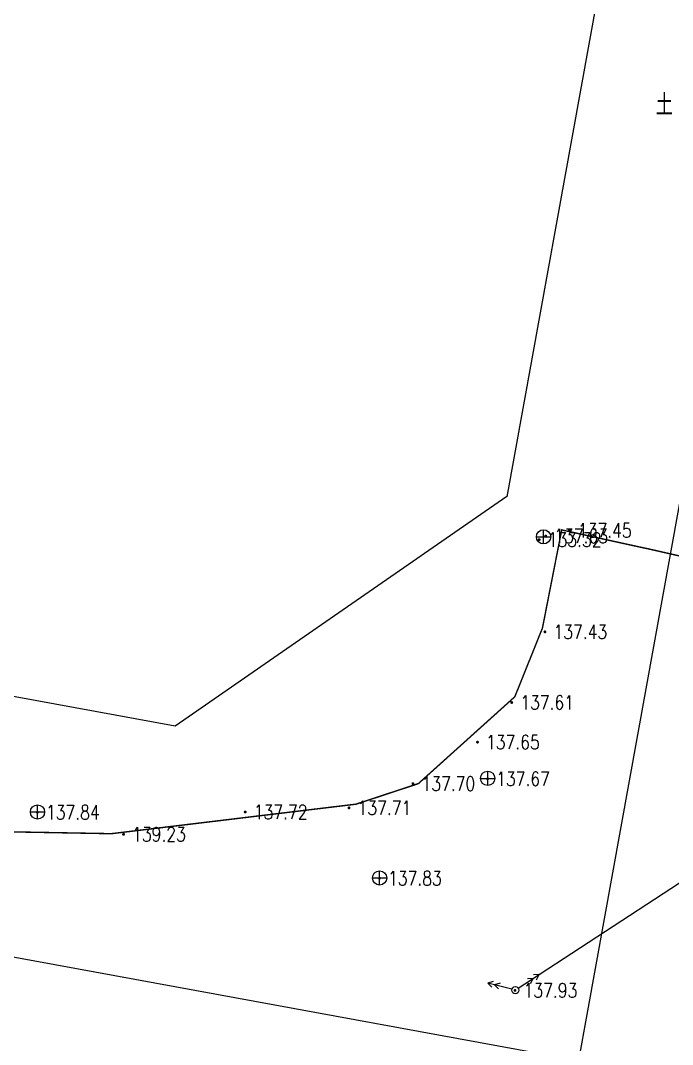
# Model space of a CAD drawing. Extents: x 529262 to 576451, y 2694391 to 2717535.
# Drawn here: x 562864.3 to 562910.1, y 2710312.2 to 2710384.1 of the extents above; entities that cross this region are included whole.
import ezdxf
from ezdxf.enums import TextEntityAlignment as Align
from ezdxf.xclip import XClip

# ---------------------------------------------------------------- set-up
doc = ezdxf.new("R2010")
doc.units = 0
doc.header["$XCLIPFRAME"] = 0
for name, color, linetype in [('COMPONENT', 8, 'Continuous'), ('DLSS', 4, 'Continuous'), ('GCD', 8, 'Continuous'), ('GXYZ', 8, 'Continuous'), ('PP-COM', 7, 'Continuous'), ('RD-中线', 40, 'Continuous'), ('RD-红线', 7, 'Continuous')]:
    doc.layers.add(name, color=color, linetype=linetype)
doc.layers.add('SXSS', color=5, linetype='Continuous', lineweight=0)
doc.styles.add('HZ', font='rs.shx', dxfattribs={"width": 0.8, "bigfont": 'hztxt.shx'})

# ---------------------------------------------------------------- blocks, each defined once
blk = doc.blocks.new('A$C19FD0107')
at = {"layer": 'RD-中线', "color": 8, "linetype": 'Continuous', "flags": 128}
for points in [[(-8033.628, 16256.586), (-8094.49, 15920.477)], [(-8548.043, 16003.662), (-8094.49, 15920.477)]]:
    blk.add_lwpolyline(points, dxfattribs=at)
at = {"layer": 'RD-红线', "color": 8, "linetype": 'Continuous', "flags": 128}
for points in [[(-8049.39, 16236.89), (-8099.523, 15960.034)], [(-8516.356, 16016.15), (-8122.803, 15943.97)]]:
    blk.add_lwpolyline(points, dxfattribs=at)
at = {"layer": 'RD-红线', "color": 8}
blk.add_lwpolyline([(-8122.803, 15943.97), (-8099.515, 15960.078, 0.414874)], format="xyb", dxfattribs=at)
blk = doc.blocks.new('GC200')
at = {"linetype": 'Continuous', "const_width": 0.2, "flags": 128}
blk.add_lwpolyline([(-0.1, 0, 1), (0.1, 0, 1)], format="xyb", close=True, dxfattribs=at)
blk = doc.blocks.new('gc013a')
at = {"linetype": 'Continuous'}
blk.add_line((0.5, 0), (4, 0), dxfattribs=at)
at = {"linetype": 'Continuous', "flags": 128}
for points in [[(2.31, -0.4), (3, 0), (2.31, 0.4)], [(3.31, -0.4), (4, 0), (3.31, 0.4)]]:
    blk.add_lwpolyline(points, dxfattribs=at)
blk = doc.blocks.new('gc170')
at = {"color": 8, "linetype": 'Continuous'}
blk.add_circle((0, 0), 0.5, dxfattribs=at)
blk = doc.blocks.new('gcbj0102')
for p, q in [((-1, 0), (1, 0)), ((0, -1), (0, 1))]:
    blk.add_line(p, q)
blk.add_circle((0, 0), 1)

msp = doc.modelspace()

# ---------------------------------------------------------------- linework, layer by layer
at = {"layer": 'DLSS', "color": 8, "linetype": 'Continuous', "const_width": 0.1, "flags": 128}
for points in [[(562863.28, 2710327.13), (562870.715, 2710326.995), (562887.885, 2710329.067), (562892.257, 2710330.508), (562899.028, 2710336.608), (562900.966, 2710341.427), (562902.318, 2710348.318), (562908.286, 2710347.01)], [(562913.2, 2710345.897), (562908.271, 2710347.018)]]:
    msp.add_lwpolyline(points, dxfattribs=at)
at = {"layer": 'GXYZ', "linetype": 'Continuous'}
msp.add_line((562900.735, 2710317.102), (562956.56, 2710353.663), dxfattribs=at)

# ---------------------------------------------------------------- block references
at = {"layer": 'COMPONENT', "linetype": 'Continuous', "xscale": 0.5, "yscale": 0.5}
for p in [(562901.044, 2710347.834), (562897.124, 2710330.878), (562865.532, 2710328.517), (562889.538, 2710323.889)]:
    msp.add_blockref('gcbj0102', p, dxfattribs=at)
at = {"layer": 'GCD', "color": 3, "linetype": 'Continuous'}
ref = msp.add_blockref('GC200', (562902.856, 2710348.283, 137.453), dxfattribs=dict(at, xscale=0.5, yscale=0.5, zscale=0.5))
ref.add_attrib('height', '137.45', dxfattribs={"linetype": 'Continuous', "height": 1, "style": 'HZ', "width": 0.8}).set_placement((562903.456, 2710348.283, 137.453), align=Align.MIDDLE_LEFT)
ref = msp.add_blockref('GC200', (562900.739, 2710347.633, 133.32), dxfattribs=dict(at, xscale=0.5, yscale=0.5, zscale=0.5))
ref.add_attrib('height', '133.32', dxfattribs={"linetype": 'Continuous', "height": 1, "style": 'HZ', "width": 0.8}).set_placement((562901.339, 2710347.633, 133.32), align=Align.MIDDLE_LEFT)
ref = msp.add_blockref('GC200', (562901.198, 2710347.889, 137.632), dxfattribs=dict(at, xscale=0.5, yscale=0.5, zscale=0.5))
ref.add_attrib('height', '137.63', dxfattribs={"linetype": 'Continuous', "height": 1, "style": 'HZ', "width": 0.8}).set_placement((562901.798, 2710347.889, 137.632), align=Align.MIDDLE_LEFT)
ref = msp.add_blockref('GC200', (562901.139, 2710341.163, 137.433), dxfattribs=dict(at, xscale=0.5, yscale=0.5, zscale=0.5))
ref.add_attrib('height', '137.43', dxfattribs={"linetype": 'Continuous', "height": 1, "style": 'HZ', "width": 0.8}).set_placement((562901.739, 2710341.163, 137.433), align=Align.MIDDLE_LEFT)
ref = msp.add_blockref('GC200', (562898.812, 2710336.202, 137.614), dxfattribs=dict(at, xscale=0.5, yscale=0.5, zscale=0.5))
ref.add_attrib('height', '137.61', dxfattribs={"linetype": 'Continuous', "height": 1, "style": 'HZ', "width": 0.8}).set_placement((562899.412, 2710336.202, 137.614), align=Align.MIDDLE_LEFT)
ref = msp.add_blockref('GC200', (562896.407, 2710333.422, 137.65), dxfattribs=dict(at, xscale=0.5, yscale=0.5, zscale=0.5))
ref.add_attrib('height', '137.65', dxfattribs={"linetype": 'Continuous', "height": 1, "style": 'HZ', "width": 0.8}).set_placement((562897.007, 2710333.422, 137.65), align=Align.MIDDLE_LEFT)
ref = msp.add_blockref('GC200', (562897.114, 2710330.845, 137.674), dxfattribs=dict(at, xscale=0.5, yscale=0.5, zscale=0.5))
ref.add_attrib('height', '137.67', dxfattribs={"linetype": 'Continuous', "height": 1, "style": 'HZ', "width": 0.8}).set_placement((562897.714, 2710330.845, 137.674), align=Align.MIDDLE_LEFT)
ref = msp.add_blockref('GC200', (562891.878, 2710330.507, 137.697), dxfattribs=dict(at, xscale=0.5, yscale=0.5, zscale=0.5))
ref.add_attrib('height', '137.70', dxfattribs={"linetype": 'Continuous', "height": 1, "style": 'HZ', "width": 0.8}).set_placement((562892.478, 2710330.507, 137.697), align=Align.MIDDLE_LEFT)
ref = msp.add_blockref('GC200', (562887.394, 2710328.807, 137.713), dxfattribs=dict(at, xscale=0.5, yscale=0.5, zscale=0.5))
ref.add_attrib('height', '137.71', dxfattribs={"linetype": 'Continuous', "height": 1, "style": 'HZ', "width": 0.8}).set_placement((562887.994, 2710328.807, 137.713), align=Align.MIDDLE_LEFT)
ref = msp.add_blockref('GC200', (562865.524, 2710328.498, 137.835), dxfattribs=dict(at, xscale=0.5, yscale=0.5, zscale=0.5))
ref.add_attrib('height', '137.84', dxfattribs={"linetype": 'Continuous', "height": 1, "style": 'HZ', "width": 0.8}).set_placement((562866.124, 2710328.498, 137.835), align=Align.MIDDLE_LEFT)
ref = msp.add_blockref('GC200', (562880.106, 2710328.516, 137.717), dxfattribs=dict(at, xscale=0.5, yscale=0.5, zscale=0.5))
ref.add_attrib('height', '137.72', dxfattribs={"linetype": 'Continuous', "height": 1, "style": 'HZ', "width": 0.8}).set_placement((562880.706, 2710328.516, 137.717), align=Align.MIDDLE_LEFT)
ref = msp.add_blockref('GC200', (562871.569, 2710326.953, 139.232), dxfattribs=dict(at, xscale=0.5, yscale=0.5, zscale=0.5))
ref.add_attrib('height', '139.23', dxfattribs={"linetype": 'Continuous', "height": 1, "style": 'HZ', "width": 0.8}).set_placement((562872.169, 2710326.953, 139.232), align=Align.MIDDLE_LEFT)
ref = msp.add_blockref('GC200', (562889.529, 2710323.868, 137.831), dxfattribs=dict(at, xscale=0.5, yscale=0.5, zscale=0.5))
ref.add_attrib('height', '137.83', dxfattribs={"linetype": 'Continuous', "height": 1, "style": 'HZ', "width": 0.8}).set_placement((562890.129, 2710323.868, 137.831), align=Align.MIDDLE_LEFT)
ref = msp.add_blockref('GC200', (562899.042, 2710315.993, 137.926), dxfattribs=dict(at, xscale=0.5, yscale=0.5, zscale=0.5))
ref.add_attrib('height', '137.93', dxfattribs={"linetype": 'Continuous', "height": 1, "style": 'HZ', "width": 0.8}).set_placement((562899.642, 2710315.993, 137.926), align=Align.MIDDLE_LEFT)
at = {"layer": 'GXYZ', "linetype": 'Continuous'}
for xscale, yscale, rotation in [(0.5000000000303295, 0.5000000000303295, 33.22148599058014), (0.5000000000053073, 0.5000000000053073, 165.3925884000991)]:
    msp.add_blockref('gc013a', (562899.062, 2710316.006), dxfattribs=dict(at, xscale=xscale, yscale=yscale, rotation=rotation))
at = {"layer": 'GXYZ', "linetype": 'Continuous', "xscale": 0.5, "yscale": 0.5}
msp.add_blockref('gc170', (562899.062, 2710316.006), dxfattribs=at)
at = {"layer": 'PP-COM'}
ref = msp.add_blockref('A$C19FD0107', (570997.993, 2694390.603), dxfattribs=at)
XClip(ref).set_block_clipping_path([(-9366.4383134884, 14428.6043910822), (-3328.4480743363, 17452.7484863754)])

# ---------------------------------------------------------------- texts
at = {"layer": 'SXSS', "color": 8, "linetype": 'Continuous', "style": 'HZ', "width": 0.8}
msp.add_text('土', height=1.5, dxfattribs=at).set_placement((562909.521, 2710378.245), align=Align.MIDDLE)

doc.saveas('drawing.dxf')
